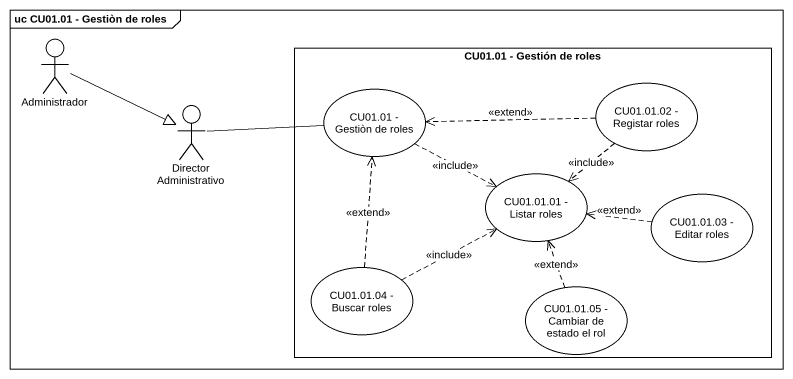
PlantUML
@startuml
mainframe uc CU01.01 - Gestiòn de roles
actor Administrador
rectangle "CU01.01 - Gestión de roles" as CU01_01_Gestión_de_roles {
  usecase "CU01.01 - Gestiòn de roles" as CU01_01_Gestiòn_de_roles
  usecase "CU01.01.02 - Registar roles" as CU01_01_02_Registar_roles
  usecase "CU01.01.01 - Listar roles" as CU01_01_01_Listar_roles
  usecase "CU01.01.03 - Editar roles" as CU01_01_03_Editar_roles
  usecase "CU01.01.04 - Buscar roles" as CU01_01_04_Buscar_roles
  usecase "CU01.01.05 - Cambiar de estado el rol" as CU01_01_05_Cambiar_de
}
actor "Director Administrativo" as Director_Administrativo
Administrador -right-|> Director_Administrativo
CU01_01_Gestiòn_de_roles -left- Director_Administrativo
CU01_01_Gestiòn_de_roles .right.> CU01_01_01_Listar_roles : <<include>>
CU01_01_02_Registar_roles .left.> CU01_01_Gestiòn_de_roles : <<extend>>
CU01_01_02_Registar_roles ..> CU01_01_01_Listar_roles : <<include>>
CU01_01_03_Editar_roles .left.> CU01_01_01_Listar_roles : <<extend>>
CU01_01_04_Buscar_roles .up.> CU01_01_Gestiòn_de_roles : <<extend>>
CU01_01_04_Buscar_roles .right.> CU01_01_01_Listar_roles : <<include>>
CU01_01_05_Cambiar_de .up.> CU01_01_01_Listar_roles : <<extend>>
@enduml
